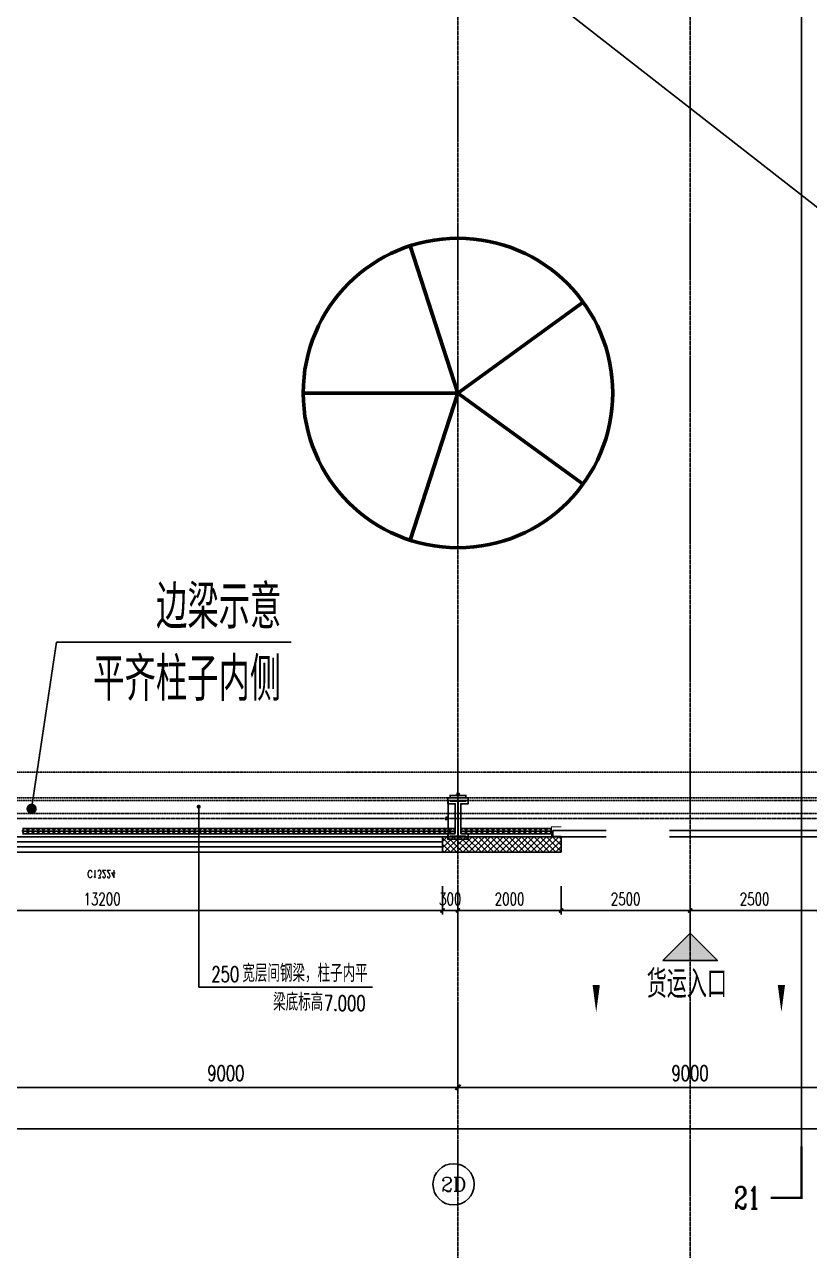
# Model space of a CAD drawing. Extents: x -954573 to 446329, y 489853 to 1226784.
# Drawn here: x -164257 to -149040, y 631699 to 655463 of the extents above; entities that cross this region are included whole.
import ezdxf
from ezdxf.enums import TextEntityAlignment as Align

# ---------------------------------------------------------------- set-up
doc = ezdxf.new("R2010")
doc.units = 0
doc.header["$LTSCALE"] = 10
doc.header["$MEASUREMENT"] = 0
for name, pattern in [('10平面$0$10平面$0$DASH', [0.35, 0.25, -0.1]), ('10平面$0$DOTE', [2.42, 2, -0.2, 0.02, -0.2]), ('10平面$1$DASH', [0.35, 0.25, -0.1])]:
    doc.linetypes.add(name, pattern=pattern)
doc.layers.get('Defpoints').update_dxf_attribs({"color": 210})
for name, color, linetype in [('10平面$0$10平面$0$WINDOW', 8, 'Continuous'), ('10平面$0$A-AXIS-D', 8, 'Continuous'), ('10平面$0$A-AXIS-DOTE', 8, '10平面$0$DOTE'), ('10平面$0$A-AXIS-DP', 8, 'Continuous'), ('10平面$0$A-AXIS-SYMB', 8, 'Continuous'), ('10平面$0$A-HATCH-2', 8, 'Continuous'), ('10平面$0$A-HRAIL', 8, 'Continuous'), ('10平面$0$A-LIN-V', 8, 'Continuous'), ('10平面$0$A-SFCE', 8, 'Continuous'), ('10平面$0$A-TEXT', 8, 'Continuous'), ('10平面$0$A-WINDOW', 8, 'Continuous'), ('10平面$0$AS-COLN', 8, 'Continuous'), ('10平面$0$AS-WALL', 8, 'Continuous'), ('10平面$0$DIM_SYMB', 8, 'Continuous'), ('10平面$0$FH-line', 8, 'Continuous'), ('10平面$0$FH-tri', 8, 'Continuous'), ('10平面$0$PUB_HATCH', 8, 'Continuous'), ('10平面$0$PUB_TEXT', 8, 'Continuous'), ('10平面$0$建-窗', 8, 'Continuous'), ('10平面$0$建-门窗编号', 8, 'Continuous'), ('A-LIN-V', 9, 'Continuous'), ('建-引出', 3, 'Continuous')]:
    doc.layers.add(name, color=color, linetype=linetype)
doc.styles.add('10平面$0$_TCH_AXIS', font='COMPLEX', dxfattribs={"bigfont": 'GBCBIG'})
doc.styles.add('10平面$0$_TCH_DIM', font='SIMPLEX', dxfattribs={"bigfont": 'GBCBIG'})
doc.styles.add('10平面$0$_TCH_DIM_T3', font='SIMPLEX', dxfattribs={"width": 0.705882, "bigfont": 'GBCBIG'})
doc.styles.add('10平面$0$_TCH_LABEL', font='COMPLEX', dxfattribs={"bigfont": 'GBCBIG'})
doc.styles.add('10平面$0$A-STANDARD', font='SIMPLEX', dxfattribs={"bigfont": 'GBCBIG'})
doc.styles.add('10平面$0$A-WIN-LABEL', font='SIMPLEX', dxfattribs={"bigfont": 'GBCBIG'})
doc.dimstyles.new('10平面$0$_TCH_ARCH&&10', dxfattribs={"dimtxt": 29.75, "dimasz": 10, "dimexe": 10, "dimexo": 10, "dimgap": 12.625, "dimtad": 1, "dimdec": 0, "dimzin": 0, "dimdsep": 46, "dimtxsty": '10平面$0$_TCH_DIM_T3', "dimblk": '10平面$0$_ArchTick', "dimcen": 0.09, "dimclrt": 7, "dimazin": 2, "dimtfac": 1, "dimtdec": 0, "dimtix": 1, "dimtmove": 2, "dimatfit": 3, "dimfxl": 0, "dimtolj": 1, "dimtzin": 0, "dimarcsym": 0})
doc.dimstyles.new('10平面$0$_TCH_ARCH&&100', dxfattribs={"dimtxt": 297.5, "dimasz": 100, "dimexe": 100, "dimexo": 100, "dimgap": 126.25, "dimtad": 1, "dimdec": 0, "dimzin": 0, "dimdsep": 46, "dimtxsty": '10平面$0$_TCH_DIM_T3', "dimblk": '10平面$0$_ArchTick', "dimcen": 0.09, "dimclrt": 7, "dimazin": 2, "dimtfac": 1, "dimtdec": 0, "dimtix": 1, "dimtmove": 2, "dimatfit": 3, "dimfxl": 0, "dimtolj": 1, "dimtzin": 0, "dimarcsym": 0})
doc.dimstyles.new('10平面$0$_TCH_ARCH&&80', dxfattribs={"dimtxt": 238, "dimasz": 80, "dimexe": 80, "dimexo": 80, "dimgap": 101, "dimtad": 1, "dimdec": 0, "dimzin": 0, "dimdsep": 46, "dimtxsty": '10平面$0$_TCH_DIM_T3', "dimblk": '10平面$0$_ArchTick', "dimcen": 0.09, "dimclrt": 7, "dimazin": 2, "dimtfac": 1, "dimtdec": 0, "dimtix": 1, "dimtmove": 2, "dimatfit": 3, "dimfxl": 0, "dimtolj": 1, "dimtzin": 0, "dimarcsym": 0})

# ---------------------------------------------------------------- blocks, each defined once
blk = doc.blocks.new('10平面$0$_ArchTick')
at = {"color": 0, "linetype": 'ByBlock', "const_width": 0.4}
blk.add_lwpolyline([(-0.5, -0.5), (0.5, 0.5)], dxfattribs=at)
blk = doc.blocks.new('*D2976')
at = {"layer": '10平面$0$A-AXIS-D', "color": 0, "lineweight": -2}
for p, q in [((55882, -169100), (55882, -170060)), ((64882, -169100), (64882, -170060)), ((55882, -169960), (64882, -169960))]:
    blk.add_line(p, q, dxfattribs=at)
at = {"layer": 'Defpoints', "color": 0}
for p in [(55882, -169000), (64882, -169000), (64882, -169960)]:
    blk.add_point(p, dxfattribs=at)
at = {"layer": '10平面$0$A-AXIS-D', "color": 0, "lineweight": -2, "xscale": 100, "yscale": 100, "zscale": 100, "rotation": 180}
blk.add_blockref('10平面$0$_ArchTick', (55882, -169960), dxfattribs=at)
at = {"layer": '10平面$0$A-AXIS-D', "color": 0, "lineweight": -2, "xscale": 100, "yscale": 100, "zscale": 100}
blk.add_blockref('10平面$0$_ArchTick', (64882, -169960), dxfattribs=at)
at = {"layer": '10平面$0$A-AXIS-D', "color": 7, "insert": (60382, -169685), "char_height": 297.5, "attachment_point": 5, "style": '10平面$0$_TCH_DIM_T3'}
blk.add_mtext('\\A1;9000', dxfattribs=at)
blk = doc.blocks.new('*D2977')
at = {"layer": '10平面$0$A-AXIS-D', "color": 0, "lineweight": -2}
for p, q in [((64882, -169100), (64882, -170060)), ((73882, -169100), (73882, -170060)), ((64882, -169960), (73882, -169960))]:
    blk.add_line(p, q, dxfattribs=at)
at = {"layer": 'Defpoints', "color": 0}
for p in [(64882, -169000), (73882, -169000), (73882, -169960)]:
    blk.add_point(p, dxfattribs=at)
at = {"layer": '10平面$0$A-AXIS-D', "color": 0, "lineweight": -2, "xscale": 100, "yscale": 100, "zscale": 100, "rotation": 180}
blk.add_blockref('10平面$0$_ArchTick', (64882, -169960), dxfattribs=at)
at = {"layer": '10平面$0$A-AXIS-D', "color": 0, "lineweight": -2, "xscale": 100, "yscale": 100, "zscale": 100}
blk.add_blockref('10平面$0$_ArchTick', (73882, -169960), dxfattribs=at)
at = {"layer": '10平面$0$A-AXIS-D', "color": 7, "insert": (69382, -169685), "char_height": 297.5, "attachment_point": 5, "style": '10平面$0$_TCH_DIM_T3'}
blk.add_mtext('\\A1;9000', dxfattribs=at)
blk = doc.blocks.new('*D3062')
at = {"layer": '10平面$0$A-AXIS-D', "color": 0, "lineweight": -2}
for p, q in [((-65318, -169200), (-65318, -170860)), ((92682, -169200), (92682, -170860)), ((-65318, -170760), (92682, -170760))]:
    blk.add_line(p, q, dxfattribs=at)
at = {"layer": 'Defpoints', "color": 0}
for p in [(-65318, -169100), (92682, -169100), (92682, -170760)]:
    blk.add_point(p, dxfattribs=at)
at = {"layer": '10平面$0$A-AXIS-D', "color": 0, "lineweight": -2, "xscale": 100, "yscale": 100, "zscale": 100, "rotation": 180}
blk.add_blockref('10平面$0$_ArchTick', (-65318, -170760), dxfattribs=at)
at = {"layer": '10平面$0$A-AXIS-D', "color": 0, "lineweight": -2, "xscale": 100, "yscale": 100, "zscale": 100}
blk.add_blockref('10平面$0$_ArchTick', (92682, -170760), dxfattribs=at)
at = {"layer": '10平面$0$A-AXIS-D', "color": 7, "insert": (13682, -170485), "char_height": 297.5, "attachment_point": 5, "style": '10平面$0$_TCH_DIM_T3'}
blk.add_mtext('\\A1;158000', dxfattribs=at)
blk = doc.blocks.new('10平面$0$JYC-1')
at = {"layer": '10平面$0$FH-tri'}
h = blk.add_hatch(color=2, dxfattribs=at)
h.dxf.hatch_style = 1
h.paths.add_polyline_path([(-107327, 106077), (-106077, 107327), (-107327, 107327)])
at = {"layer": '10平面$0$FH-tri', "color": 2}
blk.add_lwpolyline([(-107327, 106077), (-106077, 107327), (-106077, 107327), (-107327, 107327)], close=True, dxfattribs=at)
at = {"layer": '10平面$0$A-TEXT', "style": '10平面$0$A-STANDARD'}
blk.add_text('货运入口', height=900.2, rotation=45, dxfattribs=at).set_placement((-106842, 104859))
blk = doc.blocks.new('10平面$0$WINDOW2DLIB$DYNSTYLE$00000005')
at = {"color": 0}
for points in [[(-0.5, 0.5), (-0.5, -0.5)], [(-0.5, 0.5), (0.5, 0.5)], [(0.5, -0.5), (0.5, 0.5)], [(0.5, 0.1667), (-0.5, 0.1667)], [(0.5, -0.1667), (-0.5, -0.1667)], [(-0.5, -0.5), (0.5, -0.5)]]:
    blk.add_lwpolyline(points, dxfattribs=at)
blk = doc.blocks.new('10平面$0$10平面$0$$DorLib2D$00000126')
at = {"color": 0, "linetype": 'Continuous'}
for p, q in [((-0.532, 0.5), (-0.532, 0.9)), ((0.532, 0.9), (0.532, 0.5))]:
    blk.add_line(p, q, dxfattribs=at)
at = {"color": 0, "linetype": '10平面$0$10平面$0$DASH'}
for p, q in [((-0.532, 0.9), (0.532, 0.9)), ((-0.532, 0.5), (0.532, 0.5))]:
    blk.add_line(p, q, dxfattribs=at)
blk = doc.blocks.new('10平面$0$42343243')
at = {"layer": '10平面$0$PUB_HATCH'}
h = blk.add_hatch(dxfattribs=at)
h.set_pattern_fill('多孔材料', color=256, scale=30, style=0)
h.set_pattern_definition([(45, (60, 0), (-60.000061, 60.000061), []), (135, (60, 0), (-60.000061, -60.000061), [])])
h.paths.add_polyline_path([(-153854, 1223170), (-156154, 1223170), (-156154, 1222870), (-153854, 1222870)])
at = {"layer": '10平面$0$AS-WALL'}
for p, q in [((-153854, 1223170), (-156154, 1223170)), ((-156154, 1223170), (-156154, 1222870)), ((-153854, 1222870), (-153854, 1223170)), ((-156154, 1222870), (-153854, 1222870))]:
    blk.add_line(p, q, dxfattribs=at)
at = {"layer": '10平面$0$10平面$0$WINDOW', "xscale": 5000, "yscale": 300, "zscale": 300, "rotation": 180}
blk.add_blockref('10平面$0$10平面$0$$DorLib2D$00000126', (-151354, 1223020), dxfattribs=at)
at = {"layer": '10平面$0$建-窗'}
ref = blk.add_blockref('10平面$0$WINDOW2DLIB$DYNSTYLE$00000005', (-162754, 1223020), dxfattribs=dict(at, xscale=-13200, yscale=-300, zscale=300, rotation=359.9999999996728))
ref.add_attrib('A', 'C13224', (-163034, 1223521), dxfattribs={"layer": '10平面$0$建-门窗编号', "height": 148.8, "style": '10平面$0$A-WIN-LABEL', "width": 0.705882})
blk = doc.blocks.new('10平面$0$3243243')
at = {"layer": '10平面$0$A-AXIS-SYMB'}
for p, q in [((-160880, 640300), (-160880, 636800)), ((-160880, 636800), (-157510, 636800))]:
    blk.add_line(p, q, dxfattribs=at)
at = {"layer": '10平面$0$A-AXIS-SYMB', "const_width": 40}
blk.add_lwpolyline([(-160880, 640320, 1), (-160880, 640280, 1)], format="xyb", close=True, dxfattribs=at)
at = {"layer": '10平面$0$A-SFCE', "linetype": '10平面$1$DASH'}
for p, q in [((-147004.2, 640420), (-164704.2, 640420)), ((-147004.2, 640170), (-164704.2, 640170))]:
    blk.add_line(p, q, dxfattribs=at)
at = {"layer": '10平面$0$PUB_TEXT', "style": '10平面$0$_TCH_DIM', "width": 0.705882}
for s, p in [('250', (-160635.2, 636905)), ('7.000', (-158455, 636345))]:
    blk.add_text(s, height=297.5, dxfattribs=at).set_placement(p)
at = {"layer": '10平面$0$PUB_TEXT', "style": '10平面$0$_TCH_DIM'}
for s, p in [('宽层间钢梁，柱子内平', (-160035.2, 636905)), ('梁底标高', (-159438, 636345))]:
    blk.add_text(s, height=337.59, dxfattribs=at).set_placement(p)
blk = doc.blocks.new('*D3404')
at = {"layer": '10平面$0$A-AXIS-DP', "color": 0, "lineweight": -2}
for p, q in [((-195790, 766880), (-195790, 766929)), ((-195790, 766919), (-195490, 766919)), ((-195490, 766880), (-195490, 766929))]:
    blk.add_line(p, q, dxfattribs=at)
at = {"layer": 'Defpoints', "color": 0}
for p in [(-195790, 766870), (-195490, 766919), (-195490, 766870)]:
    blk.add_point(p, dxfattribs=at)
at = {"layer": '10平面$0$A-AXIS-DP', "color": 0, "lineweight": -2, "xscale": 10, "yscale": 10, "zscale": 10, "rotation": 180}
blk.add_blockref('10平面$0$_ArchTick', (-195790, 766919), dxfattribs=at)
at = {"layer": '10平面$0$A-AXIS-DP', "color": 0, "lineweight": -2, "xscale": 10, "yscale": 10, "zscale": 10}
blk.add_blockref('10平面$0$_ArchTick', (-195490, 766919), dxfattribs=at)
at = {"layer": '10平面$0$A-AXIS-DP', "color": 7, "insert": (-195640, 766946), "char_height": 29.8, "attachment_point": 5, "style": '10平面$0$_TCH_DIM_T3'}
blk.add_mtext('\\A1;300', dxfattribs=at)
blk = doc.blocks.new('*D3405')
at = {"layer": '10平面$0$A-AXIS-DP', "color": 0, "lineweight": -2}
for p, q in [((-195800, 766820), (-195841, 766820)), ((-195831, 766120), (-195831, 766820)), ((-195800, 766120), (-195841, 766120))]:
    blk.add_line(p, q, dxfattribs=at)
at = {"layer": 'Defpoints', "color": 0}
for p in [(-195831, 766820), (-195790, 766820), (-195790, 766120)]:
    blk.add_point(p, dxfattribs=at)
at = {"layer": '10平面$0$A-AXIS-DP', "color": 0, "lineweight": -2, "xscale": 10, "yscale": 10, "zscale": 10}
for p, rotation in [((-195831, 766820), 90), ((-195831, 766120), 270)]:
    blk.add_blockref('10平面$0$_ArchTick', p, dxfattribs=dict(at, rotation=rotation))
at = {"layer": '10平面$0$A-AXIS-DP', "color": 7, "insert": (-195859, 766470), "char_height": 29.8, "attachment_point": 5, "rotation": 90, "style": '10平面$0$_TCH_DIM_T3'}
blk.add_mtext('\\A1;700', dxfattribs=at)
blk = doc.blocks.new('10平面$0$w42343')
at = {"layer": '10平面$0$A-HATCH-2', "linetype": '10平面$1$DASH'}
for p, q in [((-263654.2, 640970), (-128354.2, 640970)), ((-263654.2, 640470), (-128354.2, 640470))]:
    blk.add_line(p, q, dxfattribs=at)
blk = doc.blocks.new('10平面$0$w4324324')
at = {"layer": '10平面$0$A-HATCH-2', "lineweight": 60}
for q in [(-1694760, 686605), (-1697614, 684532), (-1691907, 684532), (-1696524, 681178), (-1692997, 681178)]:
    blk.add_line((-1694760, 683605), q, dxfattribs=at)
blk.add_circle((-1694760, 683605), 3000, dxfattribs=at)
blk = doc.blocks.new('10平面$0$ner546')
at = {"layer": '10平面$0$A-LIN-V'}
blk.add_blockref('10平面$0$w4324324', (565280, -46744), dxfattribs=at)
blk = doc.blocks.new('10平面$0$3333')
at = {"layer": '10平面$0$A-SFCE', "const_width": 20}
blk.add_lwpolyline([(-227064, 766320), (-227064, 766510), (-227244, 766510), (-227244, 766320)], dxfattribs=at)
blk = doc.blocks.new('10平面$0$99平面图例外参$0$$LinePat$圆环')
for points in [[(0, 150), (300, 150)], [(0, 0), (300, 0)], [(0, -150), (300, -150)]]:
    blk.add_lwpolyline(points)
at = {"color": 0}
blk.add_circle((150, 0), 150, dxfattribs=at)
blk = doc.blocks.new('10平面$0$34242343243')
at = {"layer": '10平面$0$A-HRAIL', "yscale": 0.3333333333333333, "zscale": 0.3333333333333333}
for p, xscale, rotation in [((-164194, 639826), 0.3368181818181785, 180.0000000002033), ((-164093, 639826), 0.3368181818181785, 180.0000000002033), ((-163992, 639826), 0.3368181818181785, 180.0000000002033), ((-163891, 639826), 0.3368181818181785, 180.0000000002033), ((-163790, 639826), 0.3368181818181785, 180.0000000002033), ((-163689, 639826), 0.3368181818181785, 180.0000000002033), ((-163588, 639826), 0.3368181818181785, 180.0000000002033), ((-163487, 639826), 0.3368181818181785, 180.0000000002033), ((-163386, 639826), 0.3368181818181785, 180.0000000002033), ((-163285, 639826), 0.3368181818181785, 180.0000000002033), ((-163183, 639826), 0.3368181818181785, 180.0000000002033), ((-163082, 639826), 0.3368181818181785, 180.0000000002033), ((-162981, 639826), 0.3368181818181785, 180.0000000002033), ((-162880, 639826), 0.3368181818181785, 180.0000000002033), ((-162779, 639826), 0.3368181818181785, 180.0000000002033), ((-162678, 639826), 0.3368181818181785, 180.0000000002033), ((-162577, 639826), 0.3368181818181785, 180.0000000002033), ((-162476, 639826), 0.3368181818181785, 180.0000000002033), ((-162375, 639826), 0.3368181818181785, 180.0000000002033), ((-162274, 639826), 0.3368181818181785, 180.0000000002033), ((-162173, 639826), 0.3368181818181785, 180.0000000002033), ((-162072, 639826), 0.3368181818181785, 180.0000000002033), ((-161971, 639826), 0.3368181818181785, 180.0000000002033), ((-161870, 639826), 0.3368181818181785, 180.0000000002033), ((-161769, 639826), 0.3368181818181785, 180.0000000002033), ((-161668, 639826), 0.3368181818181785, 180.0000000002033), ((-161567, 639826), 0.3368181818181785, 180.0000000002033), ((-161466, 639826), 0.3368181818181785, 180.0000000002033), ((-161365, 639826), 0.3368181818181785, 180.0000000002033), ((-161264, 639826), 0.3368181818181785, 180.0000000002033), ((-161163, 639826), 0.3368181818181785, 180.0000000002033), ((-161062, 639826), 0.3368181818181785, 180.0000000002033), ((-160960, 639826), 0.3368181818181785, 180.0000000002033), ((-160859, 639826), 0.3368181818181785, 180.0000000002033), ((-160758, 639826), 0.3368181818181785, 180.0000000002033), ((-160657, 639826), 0.3368181818181785, 180.0000000002033), ((-160556, 639826), 0.3368181818181785, 180.0000000002033), ((-160455, 639826), 0.3368181818181785, 180.0000000002033), ((-160354, 639826), 0.3368181818181785, 180.0000000002033), ((-160253, 639826), 0.3368181818181785, 180.0000000002033), ((-160152, 639826), 0.3368181818181785, 180.0000000002033), ((-160051, 639826), 0.3368181818181785, 180.0000000002033), ((-159950, 639826), 0.3368181818181785, 180.0000000002033), ((-159849, 639826), 0.3368181818181785, 180.0000000002033), ((-159748, 639826), 0.3368181818181785, 180.0000000002033), ((-159647, 639826), 0.3368181818181785, 180.0000000002033), ((-159546, 639826), 0.3368181818181785, 180.0000000002033), ((-159445, 639826), 0.3368181818181785, 180.0000000002033), ((-159344, 639826), 0.3368181818181785, 180.0000000002033), ((-159243, 639826), 0.3368181818181785, 180.0000000002033), ((-159142, 639826), 0.3368181818181785, 180.0000000002033), ((-159041, 639826), 0.3368181818181785, 180.0000000002033), ((-158940, 639826), 0.3368181818181785, 180.0000000002033), ((-158839, 639826), 0.3368181818181785, 180.0000000002033), ((-158737, 639826), 0.3368181818181785, 180.0000000002033), ((-158636, 639826), 0.3368181818181785, 180.0000000002033), ((-158535, 639826), 0.3368181818181785, 180.0000000002033), ((-158434, 639826), 0.3368181818181785, 180.0000000002033), ((-158333, 639826), 0.3368181818181785, 180.0000000002033), ((-158232, 639826), 0.3368181818181785, 180.0000000002033), ((-158131, 639826), 0.3368181818181785, 180.0000000002033), ((-158030, 639826), 0.3368181818181785, 180.0000000002033), ((-157929, 639826), 0.3368181818181785, 180.0000000002033), ((-157828, 639826), 0.3368181818181785, 180.0000000002033), ((-157727, 639826), 0.3368181818181785, 180.0000000002033), ((-157626, 639826), 0.3368181818181785, 180.0000000002033), ((-157525, 639826), 0.3368181818181785, 180.0000000002033), ((-157424, 639826), 0.3368181818181785, 180.0000000002033), ((-157323, 639826), 0.3368181818181785, 180.0000000002033), ((-157222, 639826), 0.3368181818181785, 180.0000000002033), ((-157121, 639826), 0.3368181818181785, 180.0000000002033), ((-157020, 639826), 0.3368181818181785, 180.0000000002033), ((-156919, 639826), 0.3368181818181785, 180.0000000002033), ((-156818, 639826), 0.3368181818181785, 180.0000000002033), ((-156717, 639826), 0.3368181818181785, 180.0000000002033), ((-156616, 639826), 0.3368181818181785, 180.0000000002033), ((-156514, 639826), 0.3368181818181785, 180.0000000002033), ((-156413, 639826), 0.3368181818181785, 180.0000000002033), ((-156312, 639826), 0.3368181818181785, 180.0000000002033), ((-156211, 639826), 0.3368181818181785, 180.0000000002033), ((-156110, 639826), 0.3368181818181785, 180.0000000002033), ((-156009, 639826), 0.3368181818181785, 180.0000000002033), ((-155908, 639826), 0.3368181818181785, 180.0000000002033), ((-155697, 639826), 0.3444734679432198, 180.000000000205), ((-155593, 639826), 0.3444734679432198, 180.000000000205), ((-155490, 639826), 0.3444734679432198, 180.000000000205), ((-155387, 639826), 0.3444734679432198, 180.000000000205), ((-155283, 639826), 0.3444734679432198, 180.000000000205), ((-155180, 639826), 0.3444734679432198, 180.000000000205), ((-155077, 639826), 0.3444734679432198, 180.000000000205), ((-154973, 639826), 0.3444734679432198, 180.000000000205), ((-154870, 639826), 0.3444734679432198, 180.000000000205), ((-154767, 639826), 0.3444734679432198, 180.000000000205), ((-154663, 639826), 0.3444734679432198, 180.000000000205), ((-154560, 639826), 0.3444734679432198, 180.000000000205), ((-154457, 639826), 0.3444734679432198, 180.000000000205), ((-154353, 639826), 0.3444734679432198, 180.000000000205), ((-154250, 639826), 0.3444734679432198, 180.000000000205), ((-154147, 639826), 0.3444734679432198, 180.000000000205), ((-154043, 639826), 0.3444734679432198, 180.000000000205)]:
    blk.add_blockref('10平面$0$99平面图例外参$0$$LinePat$圆环', p, dxfattribs=dict(at, xscale=xscale, rotation=rotation))
at = {"layer": '10平面$0$A-SFCE', "xscale": -1.000000000000006, "rotation": 90}
blk.add_blockref('10平面$0$3333', (612467, 412666), dxfattribs=at)
blk = doc.blocks.new('*D4154')
at = {"layer": '10平面$0$A-AXIS-DP', "color": 0, "lineweight": -2}
for p, q in [((-169354, 638760), (-169354, 638210)), ((-156154, 638760), (-156154, 638210)), ((-169354, 638290), (-156154, 638290))]:
    blk.add_line(p, q, dxfattribs=at)
at = {"layer": 'Defpoints', "color": 0}
for p in [(-169354, 638840), (-156154, 638840), (-156154, 638290)]:
    blk.add_point(p, dxfattribs=at)
at = {"layer": '10平面$0$A-AXIS-DP', "color": 0, "lineweight": -2, "xscale": 80, "yscale": 80, "zscale": 80, "rotation": 180}
blk.add_blockref('10平面$0$_ArchTick', (-169354, 638290), dxfattribs=at)
at = {"layer": '10平面$0$A-AXIS-DP', "color": 0, "lineweight": -2, "xscale": 80, "yscale": 80, "zscale": 80}
blk.add_blockref('10平面$0$_ArchTick', (-156154, 638290), dxfattribs=at)
at = {"layer": '10平面$0$A-AXIS-DP', "color": 7, "insert": (-162754, 638510), "char_height": 238, "attachment_point": 5, "style": '10平面$0$_TCH_DIM_T3'}
blk.add_mtext('\\A1;13200', dxfattribs=at)
blk = doc.blocks.new('*D4155')
at = {"layer": '10平面$0$A-AXIS-DP', "color": 0, "lineweight": -2}
for p, q in [((-156154, 638760), (-156154, 638210)), ((-155854, 638760), (-155854, 638210)), ((-156154, 638290), (-156234, 638290)), ((-156154, 638290), (-155854, 638290)), ((-155854, 638290), (-155774, 638290))]:
    blk.add_line(p, q, dxfattribs=at)
at = {"layer": 'Defpoints', "color": 0}
for p in [(-156154, 638840), (-155854, 638840), (-155854, 638290)]:
    blk.add_point(p, dxfattribs=at)
at = {"layer": '10平面$0$A-AXIS-DP', "color": 0, "lineweight": -2, "xscale": 80, "yscale": 80, "zscale": 80}
blk.add_blockref('10平面$0$_ArchTick', (-156154, 638290), dxfattribs=at)
at = {"layer": '10平面$0$A-AXIS-DP', "color": 0, "lineweight": -2, "xscale": 80, "yscale": 80, "zscale": 80, "rotation": 180}
blk.add_blockref('10平面$0$_ArchTick', (-155854, 638290), dxfattribs=at)
at = {"layer": '10平面$0$A-AXIS-DP', "color": 7, "insert": (-156004, 638510), "char_height": 238, "attachment_point": 5, "style": '10平面$0$_TCH_DIM_T3'}
blk.add_mtext('\\A1;300', dxfattribs=at)
blk = doc.blocks.new('*D4156')
at = {"layer": '10平面$0$A-AXIS-DP', "color": 0, "lineweight": -2}
for p, q in [((-155854, 638760), (-155854, 638210)), ((-153854, 638760), (-153854, 638210)), ((-155854, 638290), (-153854, 638290))]:
    blk.add_line(p, q, dxfattribs=at)
at = {"layer": 'Defpoints', "color": 0}
for p in [(-155854, 638840), (-153854, 638840), (-153854, 638290)]:
    blk.add_point(p, dxfattribs=at)
at = {"layer": '10平面$0$A-AXIS-DP', "color": 0, "lineweight": -2, "xscale": 80, "yscale": 80, "zscale": 80, "rotation": 180}
blk.add_blockref('10平面$0$_ArchTick', (-155854, 638290), dxfattribs=at)
at = {"layer": '10平面$0$A-AXIS-DP', "color": 0, "lineweight": -2, "xscale": 80, "yscale": 80, "zscale": 80}
blk.add_blockref('10平面$0$_ArchTick', (-153854, 638290), dxfattribs=at)
at = {"layer": '10平面$0$A-AXIS-DP', "color": 7, "insert": (-154854, 638510), "char_height": 238, "attachment_point": 5, "style": '10平面$0$_TCH_DIM_T3'}
blk.add_mtext('\\A1;2000', dxfattribs=at)
blk = doc.blocks.new('*D4157')
at = {"layer": '10平面$0$A-AXIS-DP', "color": 0, "lineweight": -2}
for p, q in [((-153854, 638760), (-153854, 638210)), ((-151354, 638760), (-151354, 638210)), ((-153854, 638290), (-151354, 638290))]:
    blk.add_line(p, q, dxfattribs=at)
at = {"layer": 'Defpoints', "color": 0}
for p in [(-153854, 638840), (-151354, 638840), (-151354, 638290)]:
    blk.add_point(p, dxfattribs=at)
at = {"layer": '10平面$0$A-AXIS-DP', "color": 0, "lineweight": -2, "xscale": 80, "yscale": 80, "zscale": 80, "rotation": 180}
blk.add_blockref('10平面$0$_ArchTick', (-153854, 638290), dxfattribs=at)
at = {"layer": '10平面$0$A-AXIS-DP', "color": 0, "lineweight": -2, "xscale": 80, "yscale": 80, "zscale": 80}
blk.add_blockref('10平面$0$_ArchTick', (-151354, 638290), dxfattribs=at)
at = {"layer": '10平面$0$A-AXIS-DP', "color": 7, "insert": (-152604, 638510), "char_height": 238, "attachment_point": 5, "style": '10平面$0$_TCH_DIM_T3'}
blk.add_mtext('\\A1;2500', dxfattribs=at)
blk = doc.blocks.new('*D4158')
at = {"layer": '10平面$0$A-AXIS-DP', "color": 0, "lineweight": -2}
for p, q in [((-151354, 638760), (-151354, 638210)), ((-148854, 638760), (-148854, 638210)), ((-151354, 638290), (-148854, 638290))]:
    blk.add_line(p, q, dxfattribs=at)
at = {"layer": 'Defpoints', "color": 0}
for p in [(-151354, 638840), (-148854, 638840), (-148854, 638290)]:
    blk.add_point(p, dxfattribs=at)
at = {"layer": '10平面$0$A-AXIS-DP', "color": 0, "lineweight": -2, "xscale": 80, "yscale": 80, "zscale": 80, "rotation": 180}
blk.add_blockref('10平面$0$_ArchTick', (-151354, 638290), dxfattribs=at)
at = {"layer": '10平面$0$A-AXIS-DP', "color": 0, "lineweight": -2, "xscale": 80, "yscale": 80, "zscale": 80}
blk.add_blockref('10平面$0$_ArchTick', (-148854, 638290), dxfattribs=at)
at = {"layer": '10平面$0$A-AXIS-DP', "color": 7, "insert": (-150104, 638510), "char_height": 238, "attachment_point": 5, "style": '10平面$0$_TCH_DIM_T3'}
blk.add_mtext('\\A1;2500', dxfattribs=at)
blk = doc.blocks.new('10平面$0$dote')
at = {"layer": '10平面$0$A-AXIS-D'}
blk.add_circle((64797.3, -171838.9), 400, dxfattribs=at)
at = {"layer": '10平面$0$A-AXIS-DOTE', "ltscale": 2}
for p, q in [((64882.2, -169748.9), (64882.2, -75950)), ((69382.2, -169748.9), (69382.2, -75950)), ((98696.4, -164750), (-75513.6, -164750)), ((64882.2, -264080), (64882.2, -167560.7)), ((69382.2, -264080), (69382.2, -167560.7))]:
    blk.add_line(p, q, dxfattribs=at)
at = {"layer": '10平面$0$DIM_SYMB', "linetype": '10平面$1$DASH', "ltscale": 3}
blk.add_lwpolyline([(71542.3, -172100), (71542.3, -75175)], dxfattribs=at)
at = {"layer": '10平面$0$DIM_SYMB', "const_width": 50}
blk.add_lwpolyline([(70942.3, -172100), (71542.3, -172100), (71542.3, -171100)], dxfattribs=at)
at = {"layer": '10平面$0$PUB_TEXT', "style": '10平面$0$_TCH_AXIS'}
blk.add_text('2D', height=276.42, dxfattribs=at).set_placement((64553.8, -171977.1), (65040.8, -171977.1), align=Align.FIT)
at = {"layer": '10平面$0$PUB_TEXT', "style": '10平面$0$_TCH_LABEL', "width": 0.705882}
blk.add_text('21', height=425, dxfattribs=at).set_placement((70235.2, -172312.5))
at = {"layer": '10平面$0$A-AXIS-D'}
for base, p1, p2, picture, middle in [((92682.2, -170760), (-65317.8, -169100), (92682.2, -169100), '*D3062', (13682.2, -170485)), ((64882.2, -169960), (55882.2, -169000), (64882.2, -169000), '*D2976', (60382.2, -169685)), ((73882.2, -169960), (64882.2, -169000), (73882.2, -169000), '*D2977', (69382.2, -169685))]:
    dim = blk.add_linear_dim(base=base, p1=p1, p2=p2, angle=0, dimstyle='10平面$0$_TCH_ARCH&&100', override={"dimgap": 0}, dxfattribs=at)
    dim.commit()
    dim.dimension.update_dxf_attribs({"geometry": picture, "text_midpoint": middle, "dimtype": 129})
blk = doc.blocks.new('10平面$0$nt66')
at = {"layer": '10平面$0$A-HATCH-2'}
blk.add_lwpolyline([(-195840, 766870), (-195440, 766870), (-195440, 766758), (-195586, 766758), (-195586, 766182), (-195440, 766182), (-195440, 766070), (-195840, 766070), (-195840, 766182), (-195694, 766182), (-195694, 766758), (-195840, 766758)], close=True, dxfattribs=at)
at = {"layer": '10平面$0$AS-COLN'}
blk.add_lwpolyline([(-195790, 766820), (-195490, 766820), (-195490, 766808), (-195636, 766808), (-195636, 766132), (-195490, 766132), (-195490, 766120), (-195790, 766120), (-195790, 766132), (-195644, 766132), (-195644, 766808), (-195790, 766808)], close=True, dxfattribs=at)
at = {"layer": '10平面$0$A-AXIS-DP'}
for p1, p2, distance, picture, middle in [((-195790, 766870), (-195490, 766870), 48.8, '*D3404', (-195640, 766946.2)), ((-195790, 766120), (-195790, 766820), 41.2, '*D3405', (-195858.7, 766470))]:
    dim = blk.add_aligned_dim(p1=p1, p2=p2, distance=distance, dimstyle='10平面$0$_TCH_ARCH&&10', dxfattribs=at)
    dim.commit()
    dim.dimension.update_dxf_attribs({"geometry": picture, "text_midpoint": middle})
blk = doc.blocks.new('10平面$0$33333')
blk.add_blockref('10平面$0$nt66', (39786, -126400))
blk = doc.blocks.new('10平面')
at = {"layer": '10平面$0$A-AXIS-SYMB'}
for points in [[(-153174.2, 637777.7, 0, 0, 0), (-153174.2, 636317.7, 0, 140, 0), (-153174.2, 636842.7, 0, 0, 0)], [(-149584.2, 637777.7, 0, 0, 0), (-149584.2, 636317.7, 0, 140, 0), (-149584.2, 636842.7, 0, 0, 0)]]:
    blk.add_lwpolyline(points, format="xyseb", dxfattribs=at)
at = {"layer": '10平面$0$DIM_SYMB'}
for p, q in [((-164120, 640260), (-163640, 643490)), ((-163640, 643490), (-159090, 643490))]:
    blk.add_line(p, q, dxfattribs=at)
at = {"layer": '10平面$0$DIM_SYMB', "const_width": 100}
blk.add_lwpolyline([(-164127.3, 640210.5, 1), (-164112.7, 640309.5, 1)], format="xyb", close=True, dxfattribs=at)
at = {"layer": '10平面$0$A-AXIS-DP'}
blk.add_blockref('10平面$0$3243243', (0, 0), dxfattribs=at)
at = {"layer": '10平面$0$A-LIN-V', "rotation": 90.00000000000001}
blk.add_blockref('10平面$0$ner546', (481006.5, 1777800), dxfattribs=at)
at = {"layer": '10平面$0$A-WINDOW'}
for name in ['10平面$0$33333', '10平面$0$w42343']:
    blk.add_blockref(name, (0, 0), dxfattribs=at)
at = {"layer": '10平面$0$A-WINDOW', "xscale": -1, "rotation": 180}
blk.add_blockref('10平面$0$42343243', (0, 1862590), dxfattribs=at)
at = {"layer": '10平面$0$AS-WALL'}
blk.add_blockref('10平面$0$dote', (-220736.4, 804820), dxfattribs=at)
at = {"layer": '10平面$0$DIM_SYMB'}
blk.add_blockref('10平面$0$34242343243', (0, 0), dxfattribs=at)
at = {"layer": '10平面$0$FH-line', "xscale": 0.6000000000000002, "yscale": 0.6000000000000002, "zscale": 0.6000000000000002, "rotation": 315.0000000000014}
blk.add_blockref('10平面$0$JYC-1', (-151354.2, 546777.7), dxfattribs=at)
at = {"layer": '10平面$0$PUB_TEXT', "style": '10平面$0$_TCH_DIM'}
for s, p in [('边梁示意', (-161707.6, 643752.5)), ('平齐柱子内侧', (-162927, 642352.5))]:
    blk.add_text(s, height=843.97, dxfattribs=at).set_placement(p)
at = {"layer": '10平面$0$A-AXIS-DP'}
for p1, p2, picture, middle in [((-169354.2, 638840), (-156154.2, 638840), '*D4154', (-162754.2, 638510)), ((-156154.2, 638840), (-155854.2, 638840), '*D4155', (-156004.2, 638510)), ((-155854.2, 638840), (-153854.2, 638840), '*D4156', (-154854.2, 638510)), ((-153854.2, 638840), (-151354.2, 638840), '*D4157', (-152604.2, 638510)), ((-151354.2, 638840), (-148854.2, 638840), '*D4158', (-150104.2, 638510))]:
    dim = blk.add_aligned_dim(p1=p1, p2=p2, distance=-550, dimstyle='10平面$0$_TCH_ARCH&&80', dxfattribs=at)
    dim.commit()
    dim.dimension.update_dxf_attribs({"geometry": picture, "text_midpoint": middle})

msp = doc.modelspace()

# ---------------------------------------------------------------- block references
at = {"layer": 'A-LIN-V'}
msp.add_blockref('10平面', (0, 0), dxfattribs=at)

# ---------------------------------------------------------------- next in the draw order: linework, layer by layer
at = {"layer": '建-引出'}
msp.add_line((-137454.4, 642968), (-195214.3, 688156.4), dxfattribs=at)

doc.saveas('drawing.dxf')
